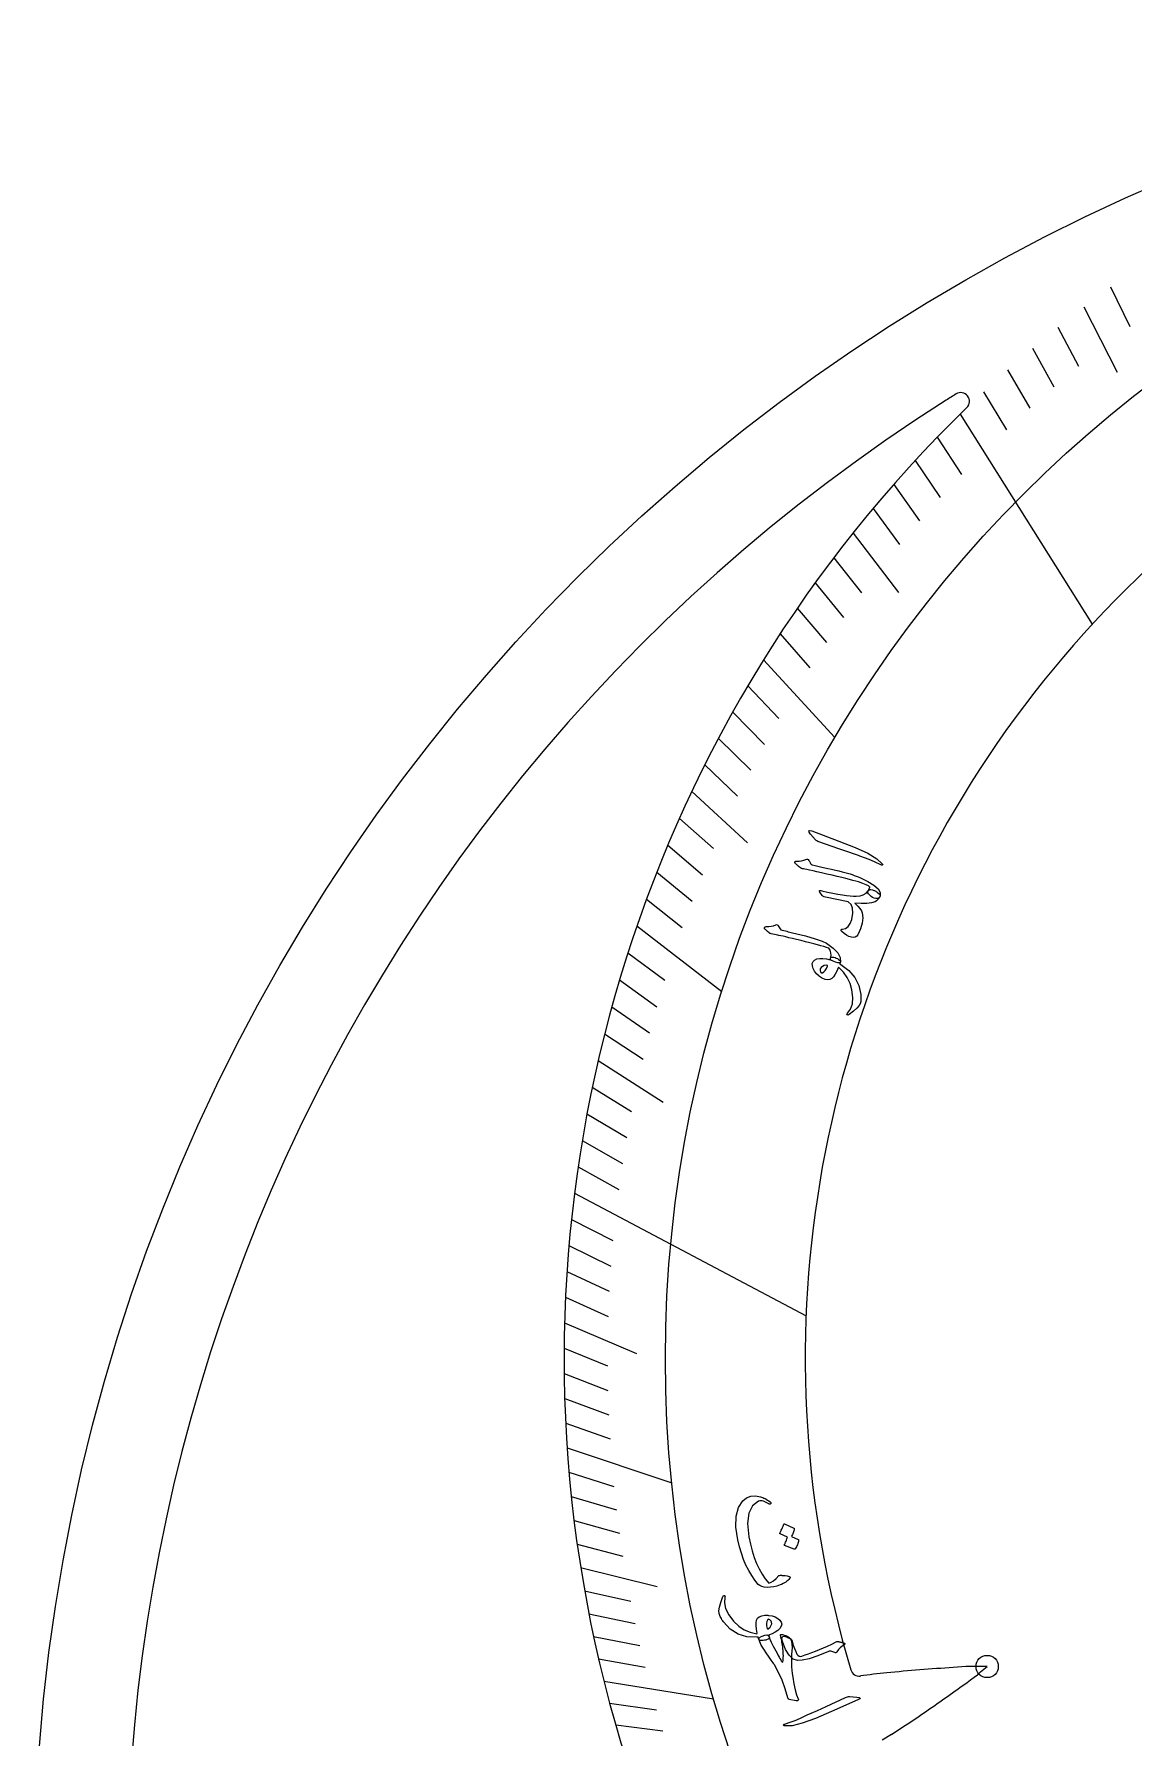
# Model space of a CAD drawing. Header units: millimetres. Extents: x -53 to 53, y -53 to 53.
# Drawn here: x -53.1 to -21.61, y 4.32 to 53.1 of the extents above; entities that cross this region are included whole.
import ezdxf

# ---------------------------------------------------------------- set-up
doc = ezdxf.new("R2010")
doc.units = ezdxf.units.MM
for name, color, linetype in [('CUT_INNER', 6, 'Continuous'), ('CUT_OUTER', 1, 'Continuous'), ('ENGRAVE', 7, 'Continuous'), ('ENGRAVE_FINE', 8, 'Continuous'), ('TEXT', 5, 'Continuous')]:
    doc.layers.add(name, color=color, linetype=linetype)

msp = doc.modelspace()

# ---------------------------------------------------------------- linework, layer by layer
at = {"layer": 'CUT_INNER'}
msp.add_lwpolyline([(-28.555, 4.421), (-28.822, 4.255)], dxfattribs=at)
for centre, radius, start, end in [((0, 15.174), 31.023, 92.4594, 196.6831), ((0, 0), 50.445, 122.3445, 268.502), ((-11.84, 18.825), 28.206, 121.7976, 122.4832), ((-26.571, 42.585), 0.25, 314.1232, 121.8164), ((0, 15.174), 37.926, 134.1073, 247.0609), ((-26.076, -1.707), 8.075, 88.1621, 95.0488), ((-31.149, 12.454), 8.094, 304.3248, 311.2041), ((-29.478, 6.34), 0.25, 196.6992, 277.4752), ((-26.769, -13.223), 19.5, 95.6595, 97.8879), ((-24.428, -35.716), 42.114, 94.5159, 95.8111), ((-22.289, -62.047), 68.531, 93.76333, 94.56606), ((-62.112, 55.283), 60.941, 304.31004, 305.66031), ((-45.405, 30.789), 31.292, 302.5794, 304.3213)]:
    msp.add_arc(centre, radius, start, end, dxfattribs=at)
at = {"layer": 'CUT_OUTER'}
msp.add_circle((0, 0), 53.1, dxfattribs=at)
at = {"layer": 'ENGRAVE'}
for points in [[(-26.593, 42.214), (-22.807, 36.204)], [(-32.216, 35.187), (-30.176, 32.959)], [(-35.845, 27.565), (-33.41, 25.693)], [(-37.629, 19.911), (-30.999, 16.402)], [(-37.84, 12.623), (-34.847, 11.624)], [(-36.786, 5.945), (-33.647, 5.437)]]:
    msp.add_lwpolyline(points, dxfattribs=at)
for centre, radius in [((0, 15.174), 35.027), ((-25.816, 6.364), 0.319)]:
    msp.add_circle(centre, radius, dxfattribs=at)
at = {"layer": 'ENGRAVE_FINE'}
for points in [[(-22.281, 45.865), (-21.73, 44.729)], [(-23.046, 45.295), (-22.09, 43.416)], [(-23.793, 44.708), (-23.198, 43.591)], [(-24.521, 44.106), (-23.905, 42.999)], [(-25.231, 43.49), (-24.594, 42.392)], [(-25.922, 42.859), (-25.264, 41.771)], [(-27.246, 41.557), (-26.547, 40.491)], [(-27.878, 40.888), (-27.159, 39.833)], [(-28.491, 40.208), (-27.752, 39.164)], [(-29.083, 39.517), (-28.324, 38.485)], [(-29.656, 38.816), (-28.357, 37.116)], [(-30.208, 38.105), (-29.41, 37.099)], [(-30.741, 37.387), (-29.924, 36.393)], [(-31.253, 36.66), (-30.417, 35.68)], [(-31.744, 35.927), (-30.89, 34.96)], [(-32.668, 34.441), (-31.777, 33.502)], [(-33.099, 33.69), (-32.191, 32.765)], [(-33.511, 32.934), (-32.585, 32.024)], [(-33.902, 32.175), (-32.959, 31.28)], [(-34.274, 31.412), (-32.672, 29.943)], [(-34.627, 30.646), (-33.65, 29.781)], [(-34.96, 29.878), (-33.967, 29.029)], [(-35.274, 29.108), (-34.264, 28.275)], [(-35.569, 28.337), (-34.544, 27.52)], [(-36.102, 26.793), (-35.047, 26.01)], [(-36.342, 26.022), (-35.271, 25.255)], [(-36.563, 25.251), (-35.478, 24.502)], [(-36.767, 24.481), (-35.667, 23.75)], [(-36.952, 23.713), (-35.095, 22.521)], [(-37.121, 22.947), (-35.995, 22.251)], [(-37.273, 22.184), (-36.133, 21.505)], [(-37.408, 21.423), (-36.255, 20.763)], [(-37.527, 20.665), (-36.362, 20.024)], [(-37.716, 19.16), (-36.528, 18.556)], [(-37.788, 18.414), (-36.588, 17.829)], [(-37.844, 17.672), (-36.633, 17.106)], [(-37.885, 16.935), (-36.664, 16.389)], [(-37.912, 16.202), (-35.855, 15.323)], [(-37.925, 15.475), (-36.683, 14.968)], [(-37.924, 14.753), (-36.673, 14.267)], [(-37.909, 14.037), (-36.649, 13.57)], [(-37.881, 13.327), (-36.612, 12.88)], [(-37.787, 11.924), (-36.501, 11.519)], [(-37.721, 11.233), (-36.428, 10.848)], [(-37.643, 10.547), (-36.343, 10.183)], [(-37.553, 9.869), (-36.246, 9.525)], [(-37.453, 9.197), (-35.258, 8.658)], [(-37.34, 8.532), (-36.021, 8.231)], [(-37.217, 7.875), (-35.892, 7.594)], [(-37.084, 7.224), (-35.754, 6.965)], [(-36.94, 6.581), (-35.605, 6.343)], [(-36.623, 5.316), (-35.279, 5.121)], [(-36.45, 4.695), (-35.103, 4.521)]]:
    msp.add_lwpolyline(points, dxfattribs=at)
at = {"layer": 'TEXT'}
for points in [[(-30.869, 30.198), (-30.91, 30.255), (-30.918, 30.289), (-30.892, 30.299), (-30.834, 30.286), (-30.064, 29.996), (-29.593, 29.816), (-29.229, 29.647), (-28.971, 29.491), (-28.819, 29.349), (-28.809, 29.332), (-28.805, 29.32), (-28.808, 29.312), (-28.817, 29.308), (-28.828, 29.307), (-28.841, 29.309), (-28.857, 29.314), (-28.874, 29.321), (-29.003, 29.385), (-29.144, 29.447), (-29.296, 29.506), (-29.458, 29.563), (-29.5, 29.579), (-29.614, 29.62), (-29.801, 29.686), (-30.06, 29.777), (-30.637, 29.973), (-30.667, 29.985), (-30.692, 30), (-30.715, 30.016), (-30.733, 30.035)], [(-31.302, 29.347), (-31.314, 29.36), (-31.321, 29.372), (-31.323, 29.385), (-31.319, 29.398), (-31.313, 29.407), (-31.303, 29.414), (-31.291, 29.419), (-31.276, 29.42), (-31.201, 29.42), (-31.131, 29.429), (-31.066, 29.447), (-31.006, 29.473), (-30.981, 29.48), (-30.959, 29.477), (-30.939, 29.464), (-30.921, 29.442), (-30.912, 29.428), (-30.904, 29.414), (-30.896, 29.401), (-30.887, 29.386), (-30.879, 29.372), (-30.871, 29.358), (-30.863, 29.344), (-30.854, 29.331), (-30.824, 29.319), (-30.735, 29.296), (-30.587, 29.262), (-30.381, 29.215), (-30.268, 29.19), (-30.162, 29.166), (-30.063, 29.142), (-29.971, 29.119), (-29.887, 29.097), (-29.811, 29.076), (-29.742, 29.055), (-29.681, 29.035), (-29.624, 29.015), (-29.567, 28.994), (-29.511, 28.972), (-29.456, 28.949), (-29.401, 28.924), (-29.346, 28.898), (-29.291, 28.871), (-29.236, 28.842), (-29.059, 28.734), (-28.94, 28.629), (-28.881, 28.527), (-28.88, 28.428), (-28.897, 28.388), (-28.923, 28.361), (-28.959, 28.348), (-29.004, 28.349), (-29.052, 28.361), (-29.097, 28.381), (-29.139, 28.408), (-29.178, 28.443), (-29.211, 28.481), (-29.23, 28.515), (-29.235, 28.546), (-29.225, 28.573), (-29.214, 28.592), (-29.205, 28.609), (-29.197, 28.624), (-29.19, 28.637), (-29.184, 28.649), (-29.18, 28.66), (-29.177, 28.669), (-29.177, 28.677), (-29.216, 28.711), (-29.282, 28.747), (-29.376, 28.786), (-29.498, 28.826), (-29.572, 28.847), (-29.657, 28.87), (-29.753, 28.896), (-29.86, 28.923), (-29.979, 28.952), (-30.109, 28.983), (-30.251, 29.017), (-30.404, 29.053), (-30.555, 29.088), (-30.687, 29.118), (-30.801, 29.143), (-30.897, 29.164), (-30.975, 29.18), (-31.035, 29.193), (-31.076, 29.201), (-31.098, 29.205), (-31.127, 29.213), (-31.156, 29.227), (-31.184, 29.245), (-31.213, 29.268), (-31.226, 29.282), (-31.239, 29.294), (-31.251, 29.306), (-31.263, 29.316), (-31.274, 29.325), (-31.284, 29.334), (-31.293, 29.341), (-31.302, 29.347)], [(-28.878, 28.424), (-28.909, 28.366), (-28.943, 28.319), (-28.981, 28.283), (-29.023, 28.258), (-29.13, 28.225), (-29.263, 28.207), (-29.422, 28.206), (-29.607, 28.221), (-29.521, 28.137), (-29.457, 28.062), (-29.414, 27.998), (-29.392, 27.944), (-29.379, 27.799), (-29.395, 27.646), (-29.441, 27.485), (-29.517, 27.316), (-29.548, 27.272), (-29.59, 27.245), (-29.642, 27.236), (-29.704, 27.244), (-29.772, 27.267), (-29.84, 27.302), (-29.91, 27.35), (-29.98, 27.41), (-29.988, 27.419), (-29.994, 27.43), (-29.996, 27.441), (-29.995, 27.452), (-29.989, 27.464), (-29.981, 27.473), (-29.97, 27.477), (-29.955, 27.478), (-29.867, 27.497), (-29.794, 27.548), (-29.736, 27.633), (-29.693, 27.751), (-29.662, 27.928), (-29.668, 28.071), (-29.711, 28.18), (-29.792, 28.255), (-30.447, 28.391), (-30.477, 28.399), (-30.501, 28.409), (-30.521, 28.422), (-30.536, 28.437), (-30.605, 28.53), (-30.614, 28.543), (-30.619, 28.554), (-30.621, 28.563), (-30.62, 28.57), (-30.612, 28.577), (-30.598, 28.58), (-30.578, 28.579), (-30.553, 28.574), (-30.386, 28.538), (-30.232, 28.507), (-30.09, 28.48), (-29.96, 28.459), (-29.842, 28.441), (-29.737, 28.428), (-29.644, 28.419), (-29.564, 28.415), (-29.454, 28.424), (-29.361, 28.453), (-29.284, 28.504), (-29.224, 28.576), (-29.205, 28.595), (-29.179, 28.605), (-29.144, 28.607), (-29.102, 28.599), (-29.081, 28.593), (-29.061, 28.585), (-29.04, 28.577), (-29.019, 28.568), (-28.999, 28.558), (-28.979, 28.546), (-28.96, 28.533), (-28.941, 28.518), (-28.909, 28.488), (-28.887, 28.462), (-28.877, 28.441), (-28.878, 28.424)], [(-32.058, 27.365), (-32.1, 27.407), (-32.134, 27.439), (-32.159, 27.463), (-32.176, 27.478), (-32.186, 27.488), (-32.192, 27.499), (-32.194, 27.51), (-32.191, 27.521), (-32.185, 27.533), (-32.175, 27.541), (-32.162, 27.545), (-32.146, 27.546), (-32.069, 27.547), (-31.996, 27.556), (-31.928, 27.573), (-31.864, 27.598), (-31.845, 27.604), (-31.826, 27.601), (-31.81, 27.589), (-31.794, 27.567), (-31.725, 27.458), (-31.68, 27.446), (-31.636, 27.435), (-31.592, 27.423), (-31.55, 27.412), (-31.508, 27.402), (-31.466, 27.391), (-31.426, 27.381), (-31.386, 27.371), (-31.02, 27.279), (-30.736, 27.199), (-30.536, 27.132), (-30.418, 27.077), (-30.222, 26.933), (-30.09, 26.795), (-30.021, 26.661), (-30.016, 26.533), (-30.017, 26.53), (-30.018, 26.526), (-30.019, 26.523), (-30.02, 26.52), (-30.045, 26.509), (-30.09, 26.512), (-30.154, 26.531), (-30.239, 26.564), (-30.27, 26.579), (-30.29, 26.597), (-30.299, 26.616), (-30.297, 26.639), (-30.283, 26.724), (-30.287, 26.8), (-30.308, 26.868), (-30.347, 26.928), (-30.413, 26.951), (-30.49, 26.975), (-30.575, 27), (-30.671, 27.026), (-30.776, 27.054), (-30.89, 27.083), (-31.012, 27.114), (-31.144, 27.145), (-31.273, 27.177), (-31.389, 27.206), (-31.493, 27.23), (-31.583, 27.251), (-31.66, 27.269), (-31.724, 27.284), (-31.775, 27.296), (-31.812, 27.305), (-32.003, 27.341), (-32.021, 27.346), (-32.036, 27.352), (-32.048, 27.359), (-32.058, 27.365)], [(-30.005, 26.458), (-29.774, 26.29), (-29.602, 26.091), (-29.489, 25.861), (-29.433, 25.6), (-29.43, 25.565), (-29.428, 25.531), (-29.428, 25.498), (-29.428, 25.466), (-29.43, 25.436), (-29.434, 25.406), (-29.439, 25.378), (-29.445, 25.351), (-29.477, 25.29), (-29.542, 25.216), (-29.64, 25.129), (-29.769, 25.029), (-29.787, 25.02), (-29.801, 25.015), (-29.814, 25.017), (-29.824, 25.024), (-29.83, 25.034), (-29.831, 25.045), (-29.826, 25.056), (-29.816, 25.069), (-29.726, 25.188), (-29.675, 25.338), (-29.663, 25.52), (-29.69, 25.735), (-29.741, 25.922), (-29.82, 26.091), (-29.925, 26.241), (-30.058, 26.373), (-30.064, 26.375), (-30.069, 26.375), (-30.073, 26.373), (-30.077, 26.37), (-30.122, 26.267), (-30.168, 26.181), (-30.214, 26.113), (-30.26, 26.063), (-30.316, 26.032), (-30.38, 26.022), (-30.453, 26.035), (-30.535, 26.071), (-30.545, 26.076), (-30.555, 26.082), (-30.566, 26.089), (-30.577, 26.096), (-30.588, 26.104), (-30.599, 26.112), (-30.611, 26.121), (-30.623, 26.131), (-30.7, 26.199), (-30.758, 26.271), (-30.798, 26.345), (-30.82, 26.421), (-30.821, 26.492), (-30.8, 26.549), (-30.756, 26.591), (-30.69, 26.62), (-30.607, 26.635), (-30.516, 26.636), (-30.418, 26.623), (-30.313, 26.596), (-30.311, 26.602), (-30.309, 26.608), (-30.308, 26.614), (-30.306, 26.619), (-30.305, 26.625), (-30.303, 26.631), (-30.301, 26.637), (-30.299, 26.643), (-30.287, 26.663), (-30.267, 26.674), (-30.24, 26.677), (-30.206, 26.672), (-30.17, 26.661), (-30.136, 26.648), (-30.102, 26.63), (-30.069, 26.609), (-30.041, 26.587), (-30.023, 26.568), (-30.014, 26.551), (-30.015, 26.536), (-30.037, 26.477), (-30.031, 26.475), (-30.024, 26.471), (-30.015, 26.465), (-30.005, 26.458)], [(-30.41, 26.441), (-30.48, 26.43), (-30.534, 26.409), (-30.572, 26.379), (-30.594, 26.339), (-30.596, 26.311), (-30.594, 26.285), (-30.587, 26.26), (-30.574, 26.236), (-30.566, 26.227), (-30.556, 26.223), (-30.543, 26.223), (-30.528, 26.227), (-30.488, 26.248), (-30.452, 26.288), (-30.419, 26.345), (-30.39, 26.419), (-30.389, 26.428), (-30.392, 26.434), (-30.399, 26.439), (-30.41, 26.441)], [(-31.47, 8.881), (-31.494, 8.854), (-31.52, 8.828), (-31.55, 8.803), (-31.583, 8.78), (-31.619, 8.757), (-31.657, 8.736), (-31.699, 8.716), (-31.744, 8.698), (-31.834, 8.667), (-31.925, 8.646), (-32.018, 8.633), (-32.111, 8.63), (-32.197, 8.636), (-32.268, 8.653), (-32.325, 8.679), (-32.367, 8.715), (-32.465, 8.838), (-32.557, 8.971), (-32.642, 9.114), (-32.72, 9.268), (-32.791, 9.432), (-32.853, 9.607), (-32.908, 9.792), (-32.954, 9.987), (-33.006, 10.358), (-32.998, 10.67), (-32.932, 10.921), (-32.808, 11.11), (-32.703, 11.194), (-32.584, 11.241), (-32.452, 11.251), (-32.307, 11.226), (-32.275, 11.215), (-32.242, 11.202), (-32.209, 11.187), (-32.174, 11.17), (-32.139, 11.151), (-32.102, 11.13), (-32.065, 11.106), (-32.026, 11.081), (-32.016, 11.072), (-32.008, 11.062), (-32.005, 11.052), (-32.005, 11.04), (-32.006, 11.032), (-32.011, 11.025), (-32.018, 11.019), (-32.028, 11.014), (-32.038, 11.011), (-32.047, 11.011), (-32.056, 11.013), (-32.066, 11.019), (-32.103, 11.043), (-32.141, 11.063), (-32.18, 11.081), (-32.22, 11.096), (-32.258, 11.105), (-32.293, 11.108), (-32.327, 11.104), (-32.358, 11.095), (-32.532, 10.968), (-32.638, 10.755), (-32.673, 10.457), (-32.636, 10.075), (-32.595, 9.868), (-32.545, 9.672), (-32.486, 9.489), (-32.419, 9.317), (-32.343, 9.157), (-32.259, 9.009), (-32.167, 8.873), (-32.067, 8.748), (-32.002, 8.775), (-31.933, 8.82), (-31.86, 8.884), (-31.784, 8.966), (-31.775, 8.97), (-31.759, 8.973), (-31.735, 8.975), (-31.703, 8.975), (-31.7, 8.975), (-31.697, 8.974), (-31.695, 8.974), (-31.693, 8.974), (-31.649, 8.972), (-31.599, 8.966), (-31.544, 8.956), (-31.483, 8.942), (-31.463, 8.934), (-31.455, 8.921), (-31.457, 8.904), (-31.47, 8.881)], [(-31.224, 10.004), (-31.219, 10.001), (-31.216, 9.996), (-31.214, 9.989), (-31.213, 9.98), (-31.22, 9.946), (-31.228, 9.914), (-31.238, 9.882), (-31.249, 9.851), (-31.262, 9.82), (-31.276, 9.79), (-31.292, 9.76), (-31.31, 9.73), (-31.316, 9.724), (-31.322, 9.72), (-31.33, 9.72), (-31.339, 9.722), (-31.615, 9.833), (-31.619, 9.837), (-31.62, 9.843), (-31.619, 9.852), (-31.614, 9.863), (-31.609, 9.871), (-31.602, 9.884), (-31.594, 9.902), (-31.585, 9.925), (-31.574, 9.952), (-31.561, 9.985), (-31.546, 10.023), (-31.529, 10.066), (-31.743, 10.158), (-31.75, 10.162), (-31.752, 10.169), (-31.751, 10.179), (-31.745, 10.191), (-31.739, 10.201), (-31.732, 10.217), (-31.722, 10.238), (-31.709, 10.266), (-31.694, 10.299), (-31.677, 10.34), (-31.657, 10.386), (-31.634, 10.439), (-31.63, 10.445), (-31.625, 10.448), (-31.62, 10.448), (-31.615, 10.446), (-31.35, 10.325), (-31.345, 10.321), (-31.342, 10.316), (-31.34, 10.309), (-31.339, 10.3), (-31.344, 10.272), (-31.35, 10.244), (-31.358, 10.217), (-31.368, 10.191), (-31.378, 10.165), (-31.39, 10.139), (-31.403, 10.115), (-31.418, 10.091)], [(-32.406, 7.2), (-32.692, 7.213), (-32.948, 7.29), (-33.172, 7.434), (-33.365, 7.644), (-33.387, 7.674), (-33.407, 7.705), (-33.425, 7.736), (-33.442, 7.766), (-33.457, 7.796), (-33.47, 7.826), (-33.481, 7.856), (-33.49, 7.885), (-33.496, 7.96), (-33.481, 8.065), (-33.443, 8.2), (-33.383, 8.364), (-33.373, 8.382), (-33.363, 8.393), (-33.351, 8.399), (-33.339, 8.397), (-33.328, 8.391), (-33.322, 8.381), (-33.32, 8.368), (-33.323, 8.351), (-33.338, 8.191), (-33.302, 8.022), (-33.215, 7.846), (-33.075, 7.663), (-32.928, 7.522), (-32.768, 7.415), (-32.596, 7.343), (-32.411, 7.304), (-32.405, 7.306), (-32.401, 7.309), (-32.398, 7.313), (-32.397, 7.318), (-32.418, 7.433), (-32.428, 7.534), (-32.427, 7.618), (-32.416, 7.687), (-32.387, 7.745), (-32.338, 7.789), (-32.27, 7.817), (-32.181, 7.831), (-32.17, 7.832), (-32.157, 7.832), (-32.145, 7.833), (-32.132, 7.832), (-32.119, 7.832), (-32.105, 7.831), (-32.09, 7.83), (-32.075, 7.828), (-31.973, 7.811), (-31.885, 7.782), (-31.811, 7.742), (-31.751, 7.69), (-31.711, 7.633), (-31.698, 7.574), (-31.71, 7.515), (-31.75, 7.454), (-31.81, 7.395), (-31.884, 7.343), (-31.972, 7.298), (-32.074, 7.261), (-32.072, 7.255), (-32.07, 7.248), (-32.068, 7.242), (-32.066, 7.237), (-32.064, 7.231), (-32.062, 7.225), (-32.06, 7.219), (-32.058, 7.213), (-32.057, 7.189), (-32.067, 7.169), (-32.087, 7.151), (-32.118, 7.135), (-32.153, 7.123), (-32.19, 7.115), (-32.227, 7.11), (-32.266, 7.109), (-32.302, 7.111), (-32.328, 7.117), (-32.345, 7.126), (-32.353, 7.139), (-32.369, 7.202), (-32.375, 7.201), (-32.383, 7.2), (-32.393, 7.2), (-32.406, 7.2)], [(-32.081, 7.447), (-32.03, 7.495), (-31.997, 7.543), (-31.982, 7.59), (-31.985, 7.635), (-31.998, 7.66), (-32.015, 7.681), (-32.035, 7.698), (-32.058, 7.711), (-32.069, 7.715), (-32.081, 7.713), (-32.091, 7.706), (-32.102, 7.694), (-32.123, 7.654), (-32.132, 7.6), (-32.128, 7.533), (-32.11, 7.453), (-32.107, 7.446), (-32.1, 7.442), (-32.092, 7.442), (-32.081, 7.447)], [(-31.405, 6.807), (-31.414, 6.722), (-31.42, 6.635), (-31.421, 6.545), (-31.42, 6.452), (-31.415, 6.357), (-31.407, 6.26), (-31.395, 6.162), (-31.381, 6.061), (-31.349, 5.868), (-31.312, 5.699), (-31.27, 5.555), (-31.225, 5.435), (-31.221, 5.422), (-31.22, 5.41), (-31.224, 5.4), (-31.232, 5.391), (-31.242, 5.384), (-31.254, 5.38), (-31.266, 5.378), (-31.28, 5.379), (-31.48, 5.423), (-31.496, 5.428), (-31.509, 5.438), (-31.517, 5.452), (-31.522, 5.47), (-31.596, 5.728), (-31.684, 5.971), (-31.788, 6.197), (-31.907, 6.408), (-31.913, 6.42), (-31.926, 6.439), (-31.944, 6.467), (-31.969, 6.503), (-31.999, 6.547), (-32.035, 6.599), (-32.077, 6.66), (-32.124, 6.728), (-32.213, 6.862), (-32.281, 6.976), (-32.328, 7.07), (-32.354, 7.143), (-32.352, 7.163), (-32.335, 7.186), (-32.305, 7.21), (-32.26, 7.236), (-32.184, 7.263), (-32.125, 7.268), (-32.084, 7.251), (-32.061, 7.212), (-32.039, 7.149), (-32, 7.061), (-31.943, 6.949), (-31.87, 6.812), (-31.832, 6.744), (-31.799, 6.684), (-31.77, 6.632), (-31.747, 6.59), (-31.727, 6.556), (-31.713, 6.53), (-31.703, 6.514), (-31.698, 6.507), (-31.696, 6.504), (-31.694, 6.502), (-31.692, 6.5), (-31.691, 6.499), (-31.689, 6.497), (-31.689, 6.496), (-31.688, 6.494), (-31.687, 6.493), (-31.68, 6.484), (-31.674, 6.481), (-31.67, 6.485), (-31.667, 6.495), (-31.66, 6.536), (-31.655, 6.579), (-31.652, 6.623), (-31.65, 6.669), (-31.651, 6.717), (-31.653, 6.766), (-31.656, 6.818), (-31.661, 6.871), (-31.666, 6.922), (-31.673, 6.973), (-31.68, 7.023), (-31.689, 7.072), (-31.698, 7.12), (-31.709, 7.166), (-31.721, 7.21), (-31.734, 7.252), (-31.735, 7.263), (-31.733, 7.272), (-31.727, 7.277), (-31.717, 7.28), (-31.698, 7.279), (-31.679, 7.277), (-31.66, 7.273), (-31.642, 7.268), (-31.623, 7.262), (-31.603, 7.255), (-31.583, 7.248), (-31.562, 7.24), (-31.522, 7.221), (-31.489, 7.2), (-31.465, 7.177), (-31.447, 7.153), (-31.42, 7.086), (-31.404, 7.006), (-31.399, 6.913), (-31.405, 6.807)], [(-31.117, 6.662), (-31.027, 6.695), (-30.931, 6.73), (-30.832, 6.768), (-30.728, 6.808), (-30.619, 6.851), (-30.505, 6.897), (-30.385, 6.947), (-30.261, 7), (-30.138, 7.072), (-30.121, 7.077), (-30.104, 7.08), (-30.087, 7.08), (-30.07, 7.077), (-30.062, 7.075), (-30.05, 7.072), (-30.036, 7.069), (-30.018, 7.063), (-29.998, 7.058), (-29.974, 7.051), (-29.948, 7.044), (-29.918, 7.037), (-29.908, 7.034), (-29.9, 7.029), (-29.894, 7.023), (-29.891, 7.014), (-29.89, 7.007), (-29.894, 7), (-29.9, 6.993), (-29.911, 6.986), (-29.968, 6.947), (-30.022, 6.901), (-30.07, 6.847), (-30.115, 6.784), (-30.128, 6.768), (-30.143, 6.759), (-30.16, 6.758), (-30.178, 6.763), (-30.29, 6.802), (-30.303, 6.804), (-30.319, 6.803), (-30.338, 6.8), (-30.36, 6.793), (-30.665, 6.671), (-30.915, 6.587), (-31.108, 6.542), (-31.245, 6.535), (-31.37, 6.579), (-31.484, 6.685), (-31.587, 6.852), (-31.677, 7.08), (-31.694, 7.169), (-31.678, 7.22), (-31.627, 7.231), (-31.543, 7.204), (-31.531, 7.198), (-31.52, 7.193), (-31.509, 7.188), (-31.498, 7.183), (-31.487, 7.178), (-31.477, 7.173), (-31.467, 7.168), (-31.457, 7.164), (-31.437, 7.152), (-31.421, 7.135), (-31.409, 7.115), (-31.4, 7.09), (-31.367, 6.976), (-31.332, 6.876), (-31.297, 6.792), (-31.262, 6.722), (-31.235, 6.685), (-31.201, 6.662), (-31.162, 6.655), (-31.117, 6.662)], [(-29.55, 5.485), (-29.482, 5.476), (-29.454, 5.46), (-29.465, 5.436), (-29.517, 5.406), (-30.27, 5.078), (-30.733, 4.876), (-31.11, 4.739), (-31.402, 4.668), (-31.611, 4.663), (-31.63, 4.668), (-31.641, 4.675), (-31.645, 4.683), (-31.642, 4.692), (-31.634, 4.701), (-31.623, 4.709), (-31.609, 4.716), (-31.592, 4.723), (-31.455, 4.768), (-31.311, 4.823), (-31.161, 4.887), (-31.005, 4.959), (-30.964, 4.977), (-30.854, 5.027), (-30.674, 5.109), (-30.424, 5.223), (-29.871, 5.478), (-29.841, 5.489), (-29.812, 5.497), (-29.785, 5.501), (-29.759, 5.501)]]:
    msp.add_lwpolyline(points, close=True, dxfattribs=at)

doc.saveas('drawing.dxf')
